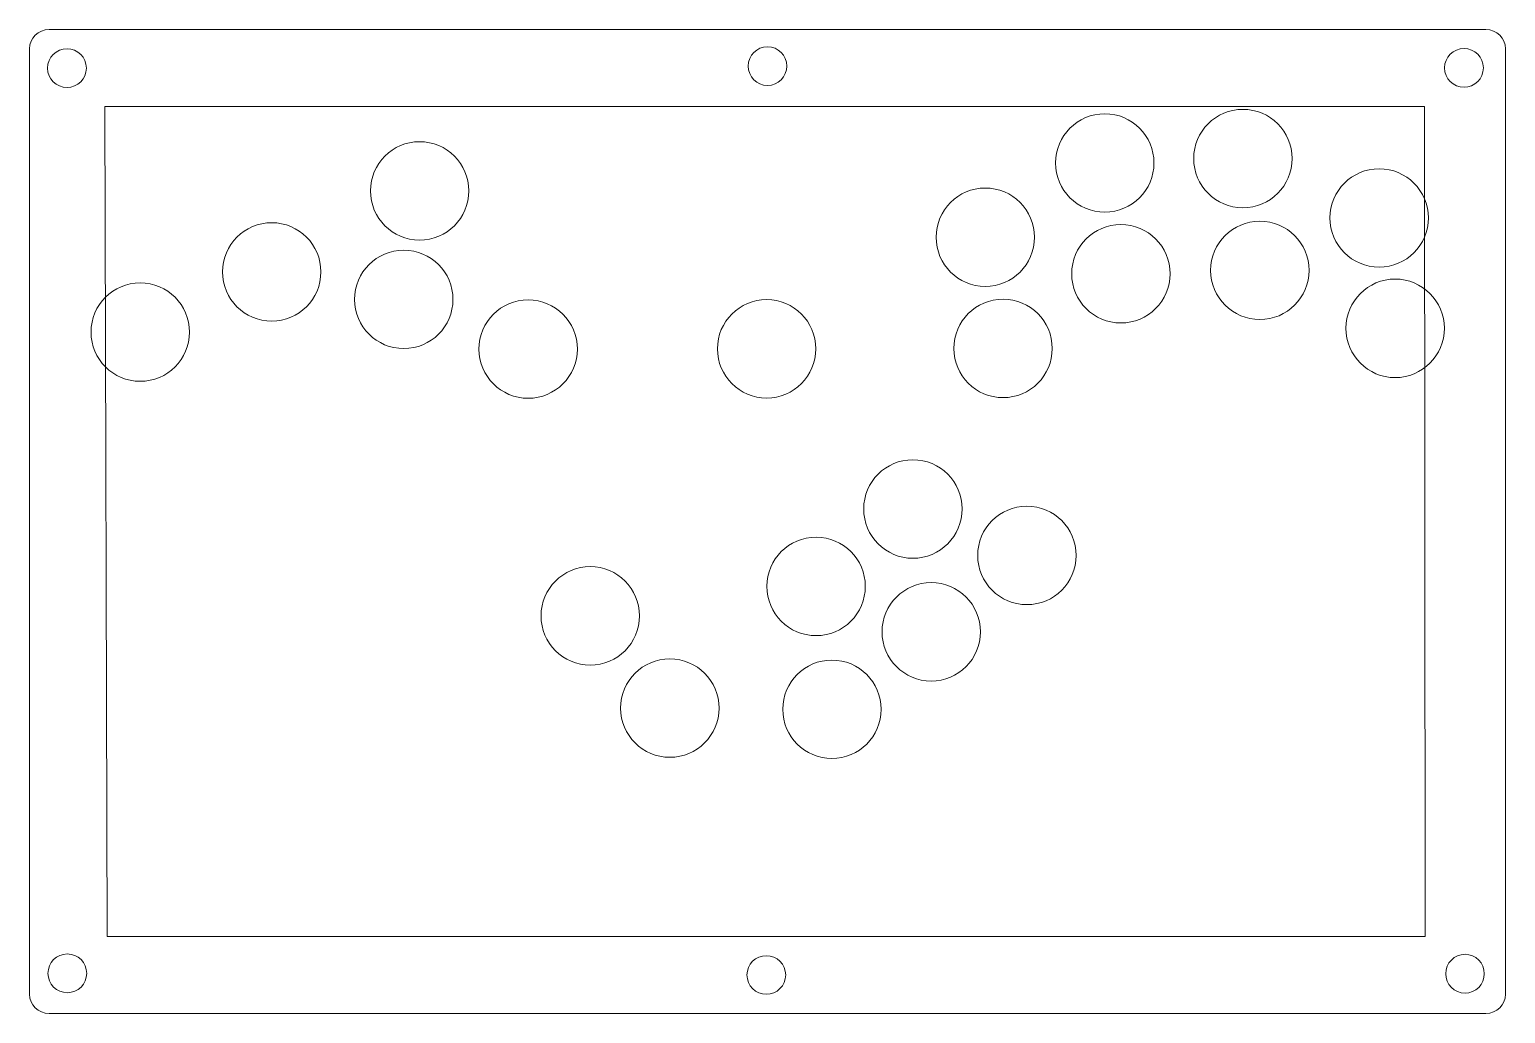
# Model space of a CAD drawing. Header units: inches. Extents: x -0.5 to 11.5, y 4.5 to 12.5.
import ezdxf

# ---------------------------------------------------------------- set-up
doc = ezdxf.new("R2010")
doc.units = ezdxf.units.IN
doc.header["$MEASUREMENT"] = 0
doc.layers.add('TopPanel', color=7, linetype='Continuous')

msp = doc.modelspace()

# ---------------------------------------------------------------- linework, layer by layer
at = {"layer": 'TopPanel', "lineweight": 0}
for points in [[(0.111, 11.875), (10.842, 11.875)], [(0.131, 5.125), (0.111, 11.875)], [(10.842, 11.875), (10.847, 5.125)], [(10.847, 5.125), (0.131, 5.125)]]:
    msp.add_lwpolyline(points, dxfattribs=at)
for points, knots in [([(11.5, 4.657), (11.5, 4.57), (11.428, 4.5), (11.34, 4.5), (11.34, 4.5), (-0.34, 4.5), (-0.34, 4.5), (-0.428, 4.5), (-0.5, 4.57), (-0.5, 4.657), (-0.5, 4.657), (-0.5, 12.343), (-0.5, 12.343), (-0.5, 12.43), (-0.428, 12.5), (-0.34, 12.5), (-0.34, 12.5), (11.34, 12.5), (11.34, 12.5), (11.428, 12.5), (11.5, 12.43), (11.5, 12.343), (11.5, 12.343), (11.5, 4.657), (11.5, 4.657)], [0, 0, 0, 0, 1, 1, 1, 2, 2, 2, 3, 3, 3, 4, 4, 4, 5, 5, 5, 6, 6, 6, 7, 7, 7, 8, 8, 8, 8]), ([(5.657, 12.203), (5.657, 12.116), (5.587, 12.045), (5.5, 12.045), (5.413, 12.045), (5.343, 12.116), (5.343, 12.203), (5.343, 12.29), (5.413, 12.36), (5.5, 12.36), (5.587, 12.36), (5.657, 12.29), (5.657, 12.203)], [0, 0, 0, 0, 1, 1, 1, 2, 2, 2, 3, 3, 3, 4, 4, 4, 4]), ([(-0.038, 12.186), (-0.038, 12.099), (-0.108, 12.029), (-0.195, 12.029), (-0.282, 12.029), (-0.353, 12.099), (-0.353, 12.186), (-0.353, 12.273), (-0.282, 12.344), (-0.195, 12.344), (-0.108, 12.344), (-0.038, 12.273), (-0.038, 12.186)], [0, 0, 0, 0, 1, 1, 1, 2, 2, 2, 3, 3, 3, 4, 4, 4, 4]), ([(11.32, 12.188), (11.32, 12.101), (11.25, 12.03), (11.163, 12.03), (11.076, 12.03), (11.005, 12.101), (11.005, 12.188), (11.005, 12.275), (11.076, 12.345), (11.163, 12.345), (11.25, 12.345), (11.32, 12.275), (11.32, 12.188)], [0, 0, 0, 0, 1, 1, 1, 2, 2, 2, 3, 3, 3, 4, 4, 4, 4]), ([(8.642, 11.415), (8.642, 11.194), (8.463, 11.015), (8.242, 11.015), (8.021, 11.015), (7.842, 11.194), (7.842, 11.415), (7.842, 11.636), (8.021, 11.815), (8.242, 11.815), (8.463, 11.815), (8.642, 11.636), (8.642, 11.415)], [0, 0, 0, 0, 1, 1, 1, 2, 2, 2, 3, 3, 3, 4, 4, 4, 4]), ([(9.765, 11.451), (9.765, 11.23), (9.586, 11.051), (9.365, 11.051), (9.144, 11.051), (8.965, 11.23), (8.965, 11.451), (8.965, 11.672), (9.144, 11.851), (9.365, 11.851), (9.586, 11.851), (9.765, 11.672), (9.765, 11.451)], [0, 0, 0, 0, 1, 1, 1, 2, 2, 2, 3, 3, 3, 4, 4, 4, 4]), ([(3.072, 11.188), (3.072, 10.967), (2.892, 10.788), (2.671, 10.788), (2.451, 10.788), (2.272, 10.967), (2.272, 11.188), (2.272, 11.409), (2.451, 11.588), (2.671, 11.588), (2.892, 11.588), (3.072, 11.409), (3.072, 11.188)], [0, 0, 0, 0, 1, 1, 1, 2, 2, 2, 3, 3, 3, 4, 4, 4, 4]), ([(10.873, 10.968), (10.873, 10.747), (10.694, 10.568), (10.473, 10.568), (10.252, 10.568), (10.073, 10.747), (10.073, 10.968), (10.073, 11.189), (10.252, 11.368), (10.473, 11.368), (10.694, 11.368), (10.873, 11.189), (10.873, 10.968)], [0, 0, 0, 0, 1, 1, 1, 2, 2, 2, 3, 3, 3, 4, 4, 4, 4]), ([(7.671, 10.811), (7.671, 10.59), (7.491, 10.411), (7.27, 10.411), (7.05, 10.411), (6.871, 10.59), (6.871, 10.811), (6.871, 11.032), (7.05, 11.211), (7.27, 11.211), (7.491, 11.211), (7.671, 11.032), (7.671, 10.811)], [0, 0, 0, 0, 1, 1, 1, 2, 2, 2, 3, 3, 3, 4, 4, 4, 4]), ([(1.869, 10.529), (1.869, 10.308), (1.69, 10.129), (1.469, 10.129), (1.248, 10.129), (1.069, 10.308), (1.069, 10.529), (1.069, 10.75), (1.248, 10.929), (1.469, 10.929), (1.69, 10.929), (1.869, 10.75), (1.869, 10.529)], [0, 0, 0, 0, 1, 1, 1, 2, 2, 2, 3, 3, 3, 4, 4, 4, 4]), ([(9.903, 10.542), (9.903, 10.321), (9.724, 10.142), (9.503, 10.142), (9.282, 10.142), (9.103, 10.321), (9.103, 10.542), (9.103, 10.763), (9.282, 10.942), (9.503, 10.942), (9.724, 10.942), (9.903, 10.763), (9.903, 10.542)], [0, 0, 0, 0, 1, 1, 1, 2, 2, 2, 3, 3, 3, 4, 4, 4, 4]), ([(8.773, 10.514), (8.773, 10.293), (8.594, 10.114), (8.373, 10.114), (8.152, 10.114), (7.973, 10.293), (7.973, 10.514), (7.973, 10.735), (8.152, 10.914), (8.373, 10.914), (8.594, 10.914), (8.773, 10.735), (8.773, 10.514)], [0, 0, 0, 0, 1, 1, 1, 2, 2, 2, 3, 3, 3, 4, 4, 4, 4]), ([(2.943, 10.306), (2.943, 10.085), (2.764, 9.906), (2.543, 9.906), (2.322, 9.906), (2.143, 10.085), (2.143, 10.306), (2.143, 10.527), (2.322, 10.706), (2.543, 10.706), (2.764, 10.706), (2.943, 10.527), (2.943, 10.306)], [0, 0, 0, 0, 1, 1, 1, 2, 2, 2, 3, 3, 3, 4, 4, 4, 4]), ([(11.003, 10.071), (11.003, 9.85), (10.824, 9.67), (10.603, 9.67), (10.382, 9.67), (10.203, 9.85), (10.203, 10.071), (10.203, 10.291), (10.382, 10.471), (10.603, 10.471), (10.824, 10.471), (11.003, 10.291), (11.003, 10.071)], [0, 0, 0, 0, 1, 1, 1, 2, 2, 2, 3, 3, 3, 4, 4, 4, 4]), ([(0.8, 10.04), (0.8, 9.819), (0.621, 9.64), (0.4, 9.64), (0.179, 9.64), (0, 9.819), (0, 10.04), (0, 10.261), (0.179, 10.44), (0.4, 10.44), (0.621, 10.44), (0.8, 10.261), (0.8, 10.04)], [0, 0, 0, 0, 1, 1, 1, 2, 2, 2, 3, 3, 3, 4, 4, 4, 4]), ([(3.954, 9.902), (3.954, 9.681), (3.775, 9.502), (3.554, 9.502), (3.333, 9.502), (3.154, 9.681), (3.154, 9.902), (3.154, 10.123), (3.333, 10.302), (3.554, 10.302), (3.775, 10.302), (3.954, 10.123), (3.954, 9.902)], [0, 0, 0, 0, 1, 1, 1, 2, 2, 2, 3, 3, 3, 4, 4, 4, 4]), ([(5.893, 9.904), (5.893, 9.683), (5.714, 9.504), (5.493, 9.504), (5.272, 9.504), (5.093, 9.683), (5.093, 9.904), (5.093, 10.125), (5.272, 10.304), (5.493, 10.304), (5.714, 10.304), (5.893, 10.125), (5.893, 9.904)], [0, 0, 0, 0, 1, 1, 1, 2, 2, 2, 3, 3, 3, 4, 4, 4, 4]), ([(7.815, 9.907), (7.815, 9.686), (7.636, 9.507), (7.415, 9.507), (7.194, 9.507), (7.015, 9.686), (7.015, 9.907), (7.015, 10.128), (7.194, 10.307), (7.415, 10.307), (7.636, 10.307), (7.815, 10.128), (7.815, 9.907)], [0, 0, 0, 0, 1, 1, 1, 2, 2, 2, 3, 3, 3, 4, 4, 4, 4]), ([(7.082, 8.602), (7.082, 8.381), (6.903, 8.201), (6.682, 8.201), (6.461, 8.201), (6.282, 8.381), (6.282, 8.602), (6.282, 8.823), (6.461, 9.002), (6.682, 9.002), (6.903, 9.002), (7.082, 8.823), (7.082, 8.602)], [0, 0, 0, 0, 1, 1, 1, 2, 2, 2, 3, 3, 3, 4, 4, 4, 4]), ([(8.009, 8.224), (8.009, 8.003), (7.83, 7.824), (7.609, 7.824), (7.388, 7.824), (7.209, 8.003), (7.209, 8.224), (7.209, 8.445), (7.388, 8.624), (7.609, 8.624), (7.83, 8.624), (8.009, 8.445), (8.009, 8.224)], [0, 0, 0, 0, 1, 1, 1, 2, 2, 2, 3, 3, 3, 4, 4, 4, 4]), ([(6.295, 7.973), (6.295, 7.752), (6.116, 7.572), (5.895, 7.572), (5.674, 7.572), (5.495, 7.752), (5.495, 7.973), (5.495, 8.193), (5.674, 8.373), (5.895, 8.373), (6.116, 8.373), (6.295, 8.193), (6.295, 7.973)], [0, 0, 0, 0, 1, 1, 1, 2, 2, 2, 3, 3, 3, 4, 4, 4, 4]), ([(4.459, 7.733), (4.459, 7.512), (4.28, 7.332), (4.059, 7.332), (3.838, 7.332), (3.659, 7.512), (3.659, 7.733), (3.659, 7.953), (3.838, 8.133), (4.059, 8.133), (4.28, 8.133), (4.459, 7.953), (4.459, 7.733)], [0, 0, 0, 0, 1, 1, 1, 2, 2, 2, 3, 3, 3, 4, 4, 4, 4]), ([(7.231, 7.603), (7.231, 7.382), (7.052, 7.203), (6.831, 7.203), (6.61, 7.203), (6.431, 7.382), (6.431, 7.603), (6.431, 7.824), (6.61, 8.003), (6.831, 8.003), (7.052, 8.003), (7.231, 7.824), (7.231, 7.603)], [0, 0, 0, 0, 1, 1, 1, 2, 2, 2, 3, 3, 3, 4, 4, 4, 4]), ([(5.106, 6.983), (5.106, 6.762), (4.927, 6.583), (4.706, 6.583), (4.485, 6.583), (4.306, 6.762), (4.306, 6.983), (4.306, 7.204), (4.485, 7.383), (4.706, 7.383), (4.927, 7.383), (5.106, 7.204), (5.106, 6.983)], [0, 0, 0, 0, 1, 1, 1, 2, 2, 2, 3, 3, 3, 4, 4, 4, 4]), ([(6.424, 6.973), (6.424, 6.752), (6.245, 6.573), (6.024, 6.573), (5.803, 6.573), (5.624, 6.752), (5.624, 6.973), (5.624, 7.194), (5.803, 7.373), (6.024, 7.373), (6.245, 7.373), (6.424, 7.194), (6.424, 6.973)], [0, 0, 0, 0, 1, 1, 1, 2, 2, 2, 3, 3, 3, 4, 4, 4, 4]), ([(-0.035, 4.826), (-0.035, 4.739), (-0.106, 4.669), (-0.193, 4.669), (-0.28, 4.669), (-0.35, 4.739), (-0.35, 4.826), (-0.35, 4.913), (-0.28, 4.984), (-0.193, 4.984), (-0.106, 4.984), (-0.035, 4.913), (-0.035, 4.826)], [0, 0, 0, 0, 1, 1, 1, 2, 2, 2, 3, 3, 3, 4, 4, 4, 4]), ([(5.648, 4.813), (5.648, 4.726), (5.577, 4.656), (5.49, 4.656), (5.403, 4.656), (5.333, 4.726), (5.333, 4.813), (5.333, 4.9), (5.403, 4.97), (5.49, 4.97), (5.577, 4.97), (5.648, 4.9), (5.648, 4.813)], [0, 0, 0, 0, 1, 1, 1, 2, 2, 2, 3, 3, 3, 4, 4, 4, 4]), ([(11.328, 4.823), (11.328, 4.736), (11.258, 4.666), (11.171, 4.666), (11.084, 4.666), (11.014, 4.736), (11.014, 4.823), (11.014, 4.91), (11.084, 4.981), (11.171, 4.981), (11.258, 4.981), (11.328, 4.91), (11.328, 4.823)], [0, 0, 0, 0, 1, 1, 1, 2, 2, 2, 3, 3, 3, 4, 4, 4, 4])]:
    msp.add_open_spline(points, degree=3, knots=knots, dxfattribs=at)

doc.saveas('drawing.dxf')
